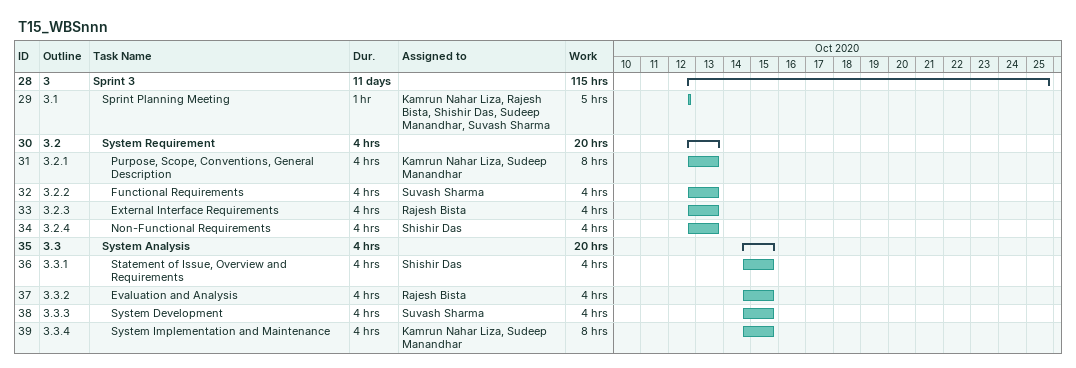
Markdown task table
T15_WBSnnn

| ID | WBS | Task | Duration | Start | Finish | Resources | Work (h) |
|---|---|---|---|---|---|---|---|
| 28 | 3 | **Sprint 3** | 11d | 2020-10-12 | 2020-10-25 |  | 115 |
| 29 | 3.1 | Sprint Planning Meeting | 1h | 2020-10-12 | 2020-10-12 | Kamrun Nahar Liza, Rajesh Bista, Shishir Das, Sudeep Manandhar, Suvash Sharma | 5 |
| 30 | 3.2 | **System Requirement** | 4h | 2020-10-12 | 2020-10-13 |  | 20 |
| 31 | 3.2.1 | Purpose, Scope, Conventions, General Description | 4h | 2020-10-12 | 2020-10-13 | Kamrun Nahar Liza, Sudeep Manandhar | 8 |
| 32 | 3.2.2 | Functional Requirements | 4h | 2020-10-12 | 2020-10-13 | Suvash Sharma | 4 |
| 33 | 3.2.3 | External Interface Requirements | 4h | 2020-10-12 | 2020-10-13 | Rajesh Bista | 4 |
| 34 | 3.2.4 | Non-Functional Requirements | 4h | 2020-10-12 | 2020-10-13 | Shishir Das | 4 |
| 35 | 3.3 | **System Analysis** | 4h | 2020-10-14 | 2020-10-15 |  | 20 |
| 36 | 3.3.1 | Statement of Issue, Overview and Requirements | 4h | 2020-10-14 | 2020-10-15 | Shishir Das | 4 |
| 37 | 3.3.2 | Evaluation and Analysis | 4h | 2020-10-14 | 2020-10-15 | Rajesh Bista | 4 |
| 38 | 3.3.3 | System Development | 4h | 2020-10-14 | 2020-10-15 | Suvash Sharma | 4 |
| 39 | 3.3.4 | System Implementation and Maintenance | 4h | 2020-10-14 | 2020-10-15 | Kamrun Nahar Liza, Sudeep Manandhar | 8 |
